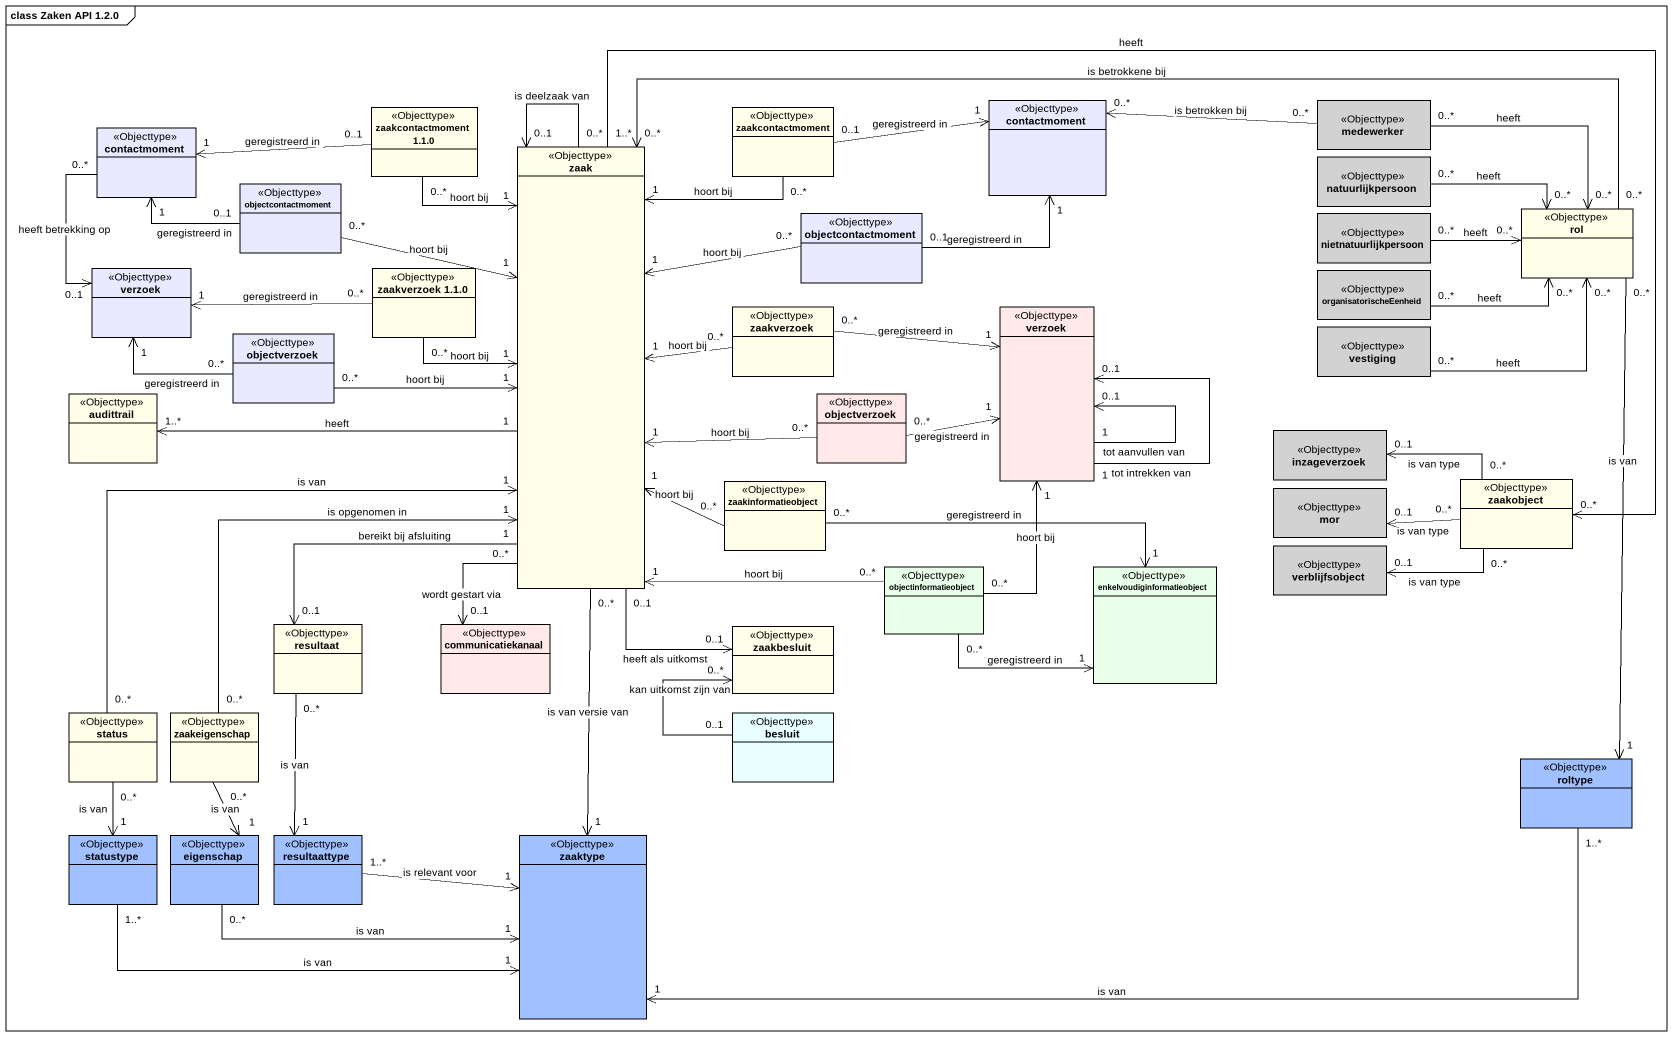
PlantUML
@startuml
mainframe class Zaken API 1.2.0
hide circle
hide empty members
class "zaakcontactmoment 1.1.0" as zaakcontactmoment_1_1_0 <<Objecttype>> #FFFFE9
class zaakcontactmoment <<Objecttype>> #FFFFE9
class contactmoment <<Objecttype>> #E9E9FF
class medewerker <<Objecttype>> #D2D2D2
class "contactmoment" as contactmoment_2 <<Objecttype>> #E9E9FF
class zaak <<Objecttype>> #FFFFE9
class objectcontactmoment <<Objecttype>> #E9E9FF
class natuurlijkpersoon <<Objecttype>> #D2D2D2
class "objectcontactmoment" as objectcontactmoment_2 <<Objecttype>> #E9E9FF
class nietnatuurlijkpersoon <<Objecttype>> #D2D2D2
class rol <<Objecttype>> #FFFFE9
class verzoek <<Objecttype>> #E9E9FF
class "zaakverzoek 1.1.0" as zaakverzoek_1_1_0 <<Objecttype>> #FFFFE9
class organisatorischeEenheid <<Objecttype>> #D2D2D2
class zaakverzoek <<Objecttype>> #FFFFE9
class "verzoek" as verzoek_2 <<Objecttype>> #FFE9E9
class vestiging <<Objecttype>> #D2D2D2
class objectverzoek <<Objecttype>> #E9E9FF
class audittrail <<Objecttype>> #FFFFE9
class "objectverzoek" as objectverzoek_2 <<Objecttype>> #FFE9E9
class inzageverzoek <<Objecttype>> #D2D2D2
class zaakinformatieobject <<Objecttype>> #FFFFE9
class mor <<Objecttype>> #D2D2D2
class zaakobject <<Objecttype>> #FFFFE9
class verblijfsobject <<Objecttype>> #D2D2D2
class objectinformatieobject <<Objecttype>> #E9FFE9
class enkelvoudiginformatieobject <<Objecttype>> #E9FFE9
class resultaat <<Objecttype>> #FFFFE9
class communicatiekanaal <<Objecttype>> #FFE9E9
class zaakbesluit <<Objecttype>> #FFFFE9
class status <<Objecttype>> #FFFFE9
class zaakeigenschap <<Objecttype>> #FFFFE9
class besluit <<Objecttype>> #E9FFFF
class roltype <<Objecttype>> #A0C0FF
class statustype <<Objecttype>> #A0C0FF
class eigenschap <<Objecttype>> #A0C0FF
class resultaattype <<Objecttype>> #A0C0FF
class zaaktype <<Objecttype>> #A0C0FF
zaakcontactmoment_1_1_0 "0..1" -left-> "1" contactmoment_2 : geregistreerd in
zaakcontactmoment "0..*" --> "1" zaak : hoort bij
contactmoment "1" <-left- "0..1" zaakcontactmoment : geregistreerd in
medewerker "0..*" -left-> "0..*" contactmoment : is betrokken bij
medewerker "0..*" -right-> "0..*" rol : heeft
contactmoment_2 "1" <-right- "0..1" objectcontactmoment : geregistreerd in
contactmoment_2 "0..*" --> "0..1" verzoek : heeft betrekking op
zaak "1" <-up- "0..*" zaakcontactmoment_1_1_0 : hoort bij
zaak "0..*" --> "0..1" zaak : is deelzaak van
zaak "1" <-left- "0..*" zaakverzoek_1_1_0 : hoort bij
zaak "1" -left-> "1..*" audittrail : heeft
zaak "1" <-- "0..*" zaakinformatieobject : hoort bij
zaak "1..*" -right-> "0..*" zaakobject : heeft
zaak "0..*" --> "0..1" communicatiekanaal : wordt gestart via
zaak "0..1" --> "0..1" zaakbesluit : heeft als uitkomst
zaak "0..*" --> "1" zaaktype : is van versie van
objectcontactmoment "0..*" -right-> "1" zaak : hoort bij
natuurlijkpersoon "0..*" -right-> "0..*" rol : heeft
objectcontactmoment_2 "0..1" -right-> "1" contactmoment : geregistreerd in
objectcontactmoment_2 "0..*" -left-> "1" zaak : hoort bij
nietnatuurlijkpersoon "0..*" -right-> "0..*" rol : heeft
rol "0..*" -left-> "0..*" zaak : is betrokkene bij
rol "0..*" --> "1" roltype : is van
verzoek "1" <-right- "0..*" objectverzoek : geregistreerd in
zaakverzoek_1_1_0 "0..*" -left-> "1" verzoek : geregistreerd in
organisatorischeEenheid "0..*" -right-> "0..*" rol : heeft
zaakverzoek "0..*" -left-> "1" zaak : hoort bij
zaakverzoek "0..*" -right-> "1" verzoek_2 : geregistreerd in
verzoek_2 "1" --> "0..1" verzoek_2 : tot aanvullen van
verzoek_2 "1" --> "0..1" verzoek_2 : tot intrekken van
vestiging "0..*" -right-> "0..*" rol : heeft
objectverzoek "0..*" -right-> "1" zaak : hoort bij
objectverzoek_2 "0..*" -left-> "1" zaak : hoort bij
objectverzoek_2 "0..*" -right-> "1" verzoek_2 : geregistreerd in
zaakinformatieobject "0..*" -right-> "1" enkelvoudiginformatieobject : geregistreerd in
zaakobject "0..*" -left-> "0..1" inzageverzoek : is van type
zaakobject "0..*" -left-> "0..1" mor : is van type
zaakobject "0..*" -left-> "0..1" verblijfsobject : is van type
objectinformatieobject "0..*" -up-> "1" zaak : hoort bij
objectinformatieobject "0..*" -up-> "1" verzoek_2 : hoort bij
enkelvoudiginformatieobject "1" <-left- "0..*" objectinformatieobject : geregistreerd in
resultaat "0..1" <-up- "1" zaak : bereikt bij afsluiting
resultaat "0..*" --> "1" resultaattype : is van
zaakbesluit "0..*" <-- "0..1" besluit : kan uitkomst zijn van
status "0..*" -up-> "1" zaak : is van
status "0..*" --> "1" statustype : is van
zaakeigenschap "0..*" -up-> "1" zaak : is opgenomen in
roltype "1..*" -left-> "1" zaaktype : is van
statustype "1..*" -right-> "1" zaaktype : is van
eigenschap "1" <-up- "0..*" zaakeigenschap : is van
eigenschap "0..*" -right-> "1" zaaktype : is van
resultaattype "1..*" -right-> "1" zaaktype : is relevant voor
@enduml
